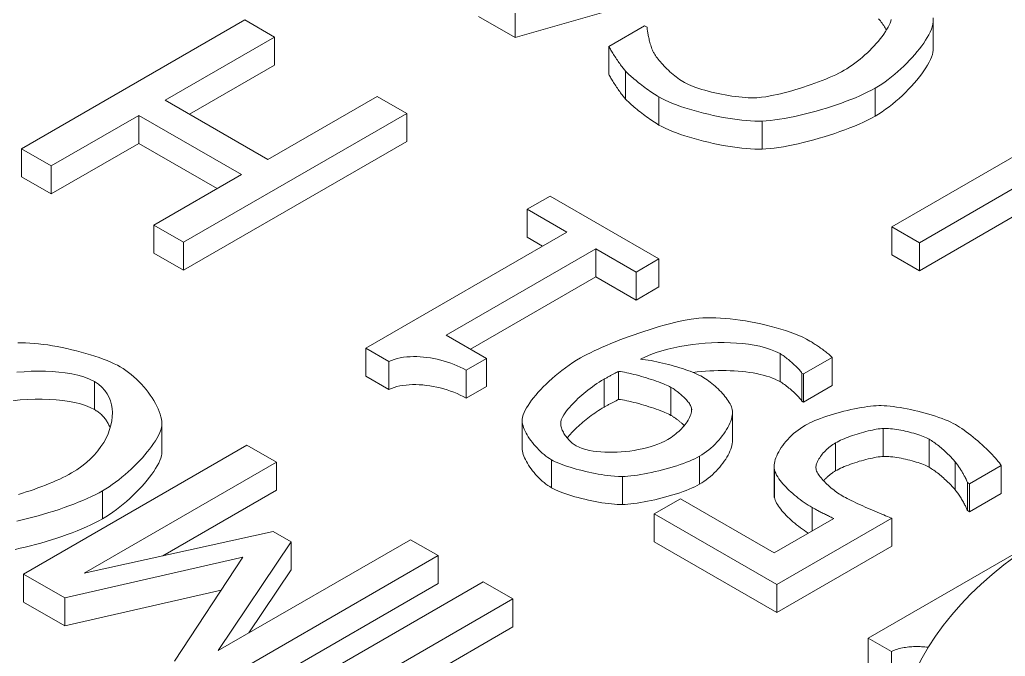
# Model space of a CAD drawing. Header units: millimetres. Extents: x 17 to 728, y 8 to 567.
# Drawn here: x 582.58 to 589.76, y 409.47 to 414.11 of the extents above; entities that cross this region are included whole.
import ezdxf

# ---------------------------------------------------------------- set-up
doc = ezdxf.new("R2010")
doc.units = ezdxf.units.MM
doc.header["$LTSCALE"] = 1.333333
doc.layers.add('Visible (ANSI)', color=7, linetype='Continuous', lineweight=18)
doc.layers.add('Visible Narrow (ANSI)', color=7, linetype='Continuous', lineweight=9)

msp = doc.modelspace()

# ---------------------------------------------------------------- linework, layer by layer
at = {"layer": 'Visible (ANSI)'}
for p, q in [((588.0246, 414.5047), (586.1926, 413.9803)), ((586.1926, 413.9803), (585.9264, 414.134)), ((586.1926, 413.9803), (586.1926, 414.1845)), ((584.2226, 414.1078), (582.5963, 413.1688)), ((584.4388, 413.983), (584.2226, 414.1078)), ((587.1363, 414.0658), (586.8753, 413.9151)), ((587.1534, 414.0559), (587.1363, 414.0658)), ((589.2388, 413.8967), (589.2388, 414.1008)), ((583.6428, 413.5234), (584.4388, 413.983)), ((584.4388, 413.7789), (584.4388, 413.983)), ((586.8753, 413.711), (586.8753, 413.9151)), ((584.4388, 413.7789), (583.8195, 413.4214)), ((586.9966, 413.5314), (586.9966, 413.7355)), ((585.1874, 413.5508), (584.3913, 413.0912)), ((585.4035, 413.426), (585.1874, 413.5508)), ((584.3913, 413.0912), (583.6428, 413.5234)), ((590.563, 413.5392), (588.9366, 412.6002)), ((582.8124, 413.044), (583.4503, 413.4123)), ((583.4503, 413.4123), (584.1989, 412.9801)), ((583.4503, 413.2082), (583.4503, 413.4123)), ((583.7772, 412.487), (585.4035, 413.426)), ((585.4035, 413.2219), (585.4035, 413.426)), ((583.4503, 413.2082), (582.8124, 412.8399)), ((584.0221, 412.8781), (583.4503, 413.2082)), ((585.4035, 413.2219), (583.7772, 412.2829)), ((589.1383, 412.4838), (590.4259, 413.2272)), ((582.5963, 413.1688), (582.8124, 413.044)), ((582.5963, 412.9647), (582.5963, 413.1688)), ((582.8124, 412.8399), (582.8124, 413.044)), ((584.1989, 412.9801), (583.561, 412.6118)), ((582.8124, 412.8399), (582.5963, 412.9647)), ((590.2552, 412.9245), (589.1383, 412.2797)), ((586.4473, 412.8234), (586.2813, 412.7275)), ((587.2407, 412.3653), (586.4473, 412.8234)), ((586.2813, 412.7275), (586.5699, 412.5609)), ((586.2813, 412.5234), (586.2813, 412.7275)), ((583.561, 412.6118), (583.7772, 412.487)), ((583.561, 412.4077), (583.561, 412.6118)), ((586.5699, 412.5609), (585.1044, 411.7147)), ((588.9366, 412.6002), (589.1383, 412.4838)), ((588.9366, 412.3961), (588.9366, 412.6002)), ((583.7772, 412.2829), (583.7772, 412.487)), ((586.3931, 412.4588), (586.2813, 412.5234)), ((589.1383, 412.2797), (589.1383, 412.4838)), ((583.7772, 412.2829), (583.561, 412.4077)), ((585.6895, 411.8106), (586.7795, 412.4399)), ((586.7795, 412.4399), (587.0747, 412.2694)), ((586.7795, 412.2357), (586.7795, 412.4399)), ((589.1383, 412.2797), (588.9366, 412.3961)), ((587.0747, 412.2694), (587.2407, 412.3653)), ((587.2407, 412.1612), (587.2407, 412.3653)), ((587.0747, 412.0653), (587.0747, 412.2694)), ((586.7795, 412.2357), (585.8663, 411.7085)), ((587.0747, 412.0653), (586.7795, 412.2357)), ((587.2407, 412.1612), (587.0747, 412.0653)), ((585.9847, 411.6401), (585.6895, 411.8106)), ((585.1044, 411.7147), (585.273, 411.6173)), ((585.1044, 411.5106), (585.1044, 411.7147)), ((585.273, 411.4132), (585.273, 411.6173)), ((585.8358, 411.5542), (585.9847, 411.6401)), ((585.9847, 411.436), (585.9847, 411.6401)), ((588.2925, 411.5268), (588.502, 411.6478)), ((588.502, 411.4436), (588.502, 411.6478)), ((585.8358, 411.35), (585.8358, 411.5542)), ((586.9468, 411.3417), (586.9468, 411.5458)), ((585.273, 411.4132), (585.1044, 411.5106)), ((588.2819, 411.5329), (588.2925, 411.5268)), ((588.2819, 411.3287), (588.2819, 411.5329)), ((588.2925, 411.3226), (588.2925, 411.5268)), ((585.9847, 411.436), (585.8358, 411.35)), ((588.502, 411.4436), (588.2925, 411.3226)), ((588.2925, 411.3226), (588.2819, 411.3287)), ((587.7767, 411.0431), (587.7767, 411.2473)), ((586.243, 410.9857), (586.243, 411.1899)), ((586.5251, 411.1595), (586.5251, 411.1745)), ((583.6195, 410.9593), (583.6195, 411.1634)), ((588.875, 410.9254), (588.875, 411.1296)), ((584.2368, 411.0076), (582.6105, 410.0687)), ((584.453, 410.8828), (584.2368, 411.0076)), ((583.052, 410.074), (584.453, 410.8828)), ((584.453, 410.6787), (584.453, 410.8828)), ((588.0791, 410.6483), (588.0791, 410.8525)), ((589.3995, 410.682), (589.3995, 410.8861)), ((589.5037, 410.7255), (589.7343, 410.8587)), ((589.7343, 410.6546), (589.7343, 410.8587)), ((586.9745, 410.5754), (586.9745, 410.7795)), ((584.453, 410.6787), (583.6257, 410.2011)), ((589.4878, 410.7347), (589.5037, 410.7255)), ((589.4878, 410.5305), (589.4878, 410.7347)), ((589.5037, 410.5214), (589.5037, 410.7255)), ((587.3976, 410.6175), (587.2065, 410.5071)), ((588.0803, 410.2233), (587.3976, 410.6175)), ((589.7343, 410.6546), (589.5037, 410.5214)), ((589.5037, 410.5214), (589.4878, 410.5305)), ((587.2065, 410.5071), (588.0987, 409.992)), ((587.2065, 410.303), (587.2065, 410.5071)), ((588.5139, 410.4737), (588.0803, 410.2233)), ((588.0987, 409.992), (588.9369, 410.4759)), ((588.9369, 410.2718), (588.9369, 410.4759)), ((584.4292, 410.3791), (583.052, 410.074)), ((585.4296, 410.319), (584.0286, 409.5102)), ((584.561, 410.303), (584.4292, 410.3791)), ((585.6312, 410.2026), (585.4296, 410.319)), ((590.0729, 410.3556), (588.7656, 409.6009)), ((584.0286, 409.5102), (584.561, 410.303)), ((584.561, 410.0989), (584.561, 410.303)), ((588.0987, 409.7879), (587.2065, 410.303)), ((588.9369, 410.2718), (588.0987, 409.7879)), ((582.911, 409.8952), (584.2091, 410.1912)), ((584.2091, 410.1912), (583.7096, 409.4341)), ((584.0049, 409.2636), (585.6312, 410.2026)), ((585.6312, 409.9985), (585.6312, 410.2026)), ((584.561, 410.0989), (584.2525, 409.6394)), ((582.6105, 410.0687), (582.911, 409.8952)), ((582.6105, 409.8645), (582.6105, 410.0687)), ((585.6312, 409.9985), (584.0049, 409.0595)), ((585.9607, 410.0124), (584.3343, 409.0734)), ((586.1768, 409.8876), (585.9607, 410.0124)), ((588.0987, 409.7879), (588.0987, 409.992)), ((584.0506, 409.9509), (582.911, 409.6911)), ((582.911, 409.6911), (582.911, 409.8952)), ((584.7759, 409.0787), (586.1768, 409.8876)), ((586.1768, 409.6834), (586.1768, 409.8876)), ((582.911, 409.6911), (582.6105, 409.8645)), ((586.1768, 409.6834), (585.3496, 409.2058)), ((588.7656, 409.6009), (588.9343, 409.5035)), ((588.7656, 409.3968), (588.7656, 409.6009)), ((588.9343, 409.2994), (588.9343, 409.5035))]:
    msp.add_line(p, q, dxfattribs=at)
at = {"layer": 'Visible (ANSI)', "flags": 128}
for points in [[(589.2384, 414.0909), (589.2387, 414.1061), (589.2373, 414.1223)], [(587.2009, 413.8717), (587.197, 413.8799), (587.1932, 413.8884), (587.1897, 413.8972), (587.1864, 413.9063), (587.1832, 413.9154), (587.1803, 413.9246), (587.1775, 413.9339), (587.1749, 413.9431), (587.1725, 413.9521), (587.1702, 413.961), (587.1682, 413.9696), (587.1663, 413.9779), (587.1645, 413.986), (587.1629, 413.994), (587.1614, 414.0017), (587.16, 414.0092), (587.1587, 414.0165), (587.1576, 414.0234), (587.1566, 414.0299), (587.1557, 414.036), (587.155, 414.0417), (587.1543, 414.047), (587.1538, 414.0517), (587.1534, 414.0559)], [(588.9313, 414.1114), (588.9287, 414.0989), (588.9243, 414.0854), (588.9183, 414.0709), (588.9108, 414.0555), (588.9017, 414.0394), (588.8913, 414.0226), (588.8796, 414.0052), (588.8669, 413.9877), (588.8533, 413.9701), (588.8389, 413.9526), (588.8238, 413.9352), (588.8082, 413.9181), (588.7922, 413.9012), (588.7757, 413.8847), (588.7588, 413.8685), (588.7414, 413.8525), (588.7236, 413.8368), (588.7053, 413.8215), (588.6867, 413.8066), (588.6678, 413.7922), (588.6486, 413.7784), (588.6292, 413.7651), (588.6096, 413.7526), (588.59, 413.7408)], [(588.8154, 413.6107), (588.8395, 413.6252), (588.8636, 413.6408), (588.8875, 413.6573), (588.9113, 413.6747), (588.9349, 413.6929), (588.9581, 413.7118), (588.9809, 413.7312), (589.0032, 413.7513), (589.0249, 413.7717), (589.0461, 413.7925), (589.0665, 413.8135), (589.0862, 413.8347), (589.1049, 413.8559), (589.1228, 413.877), (589.1396, 413.8981), (589.1554, 413.9189), (589.1701, 413.9394), (589.1835, 413.9596), (589.1957, 413.9793), (589.2065, 413.9984), (589.2164, 414.018), (589.2262, 414.041), (589.2342, 414.0658), (589.2384, 414.0909)], [(588.898, 414.0331), (588.8933, 414.0416), (588.8883, 414.0501), (588.8831, 414.0586), (588.8777, 414.067), (588.8721, 414.0754), (588.8663, 414.0837), (588.8603, 414.092), (588.8541, 414.1002), (588.8478, 414.1082), (588.8412, 414.1161)], [(586.8753, 413.9151), (586.8786, 413.9089), (586.8823, 413.9023), (586.8862, 413.8954), (586.8904, 413.8881), (586.8949, 413.8806), (586.8996, 413.8728), (586.9046, 413.8648), (586.9097, 413.8566), (586.915, 413.8483), (586.9205, 413.8399), (586.926, 413.8315), (586.9317, 413.823), (586.9374, 413.8145), (586.9431, 413.8061), (586.9489, 413.7978), (586.9546, 413.7897), (586.9603, 413.7818), (586.966, 413.7741), (586.9715, 413.7667), (586.9769, 413.7597), (586.9821, 413.753), (586.9871, 413.7467), (586.992, 413.7409), (586.9966, 413.7355)], [(587.4262, 413.6518), (587.4144, 413.6589), (587.4024, 413.6666), (587.3905, 413.6747), (587.3786, 413.6832), (587.3667, 413.6922), (587.355, 413.7014), (587.3433, 413.711), (587.3319, 413.7207), (587.3206, 413.7307), (587.3096, 413.7408), (587.2989, 413.7511), (587.2885, 413.7613), (587.2784, 413.7716), (587.2687, 413.7819), (587.2595, 413.792), (587.2507, 413.802), (587.2423, 413.8119), (587.2345, 413.8215), (587.2273, 413.8308), (587.2207, 413.8398), (587.2147, 413.8485), (587.2094, 413.8567), (587.2047, 413.8645), (587.2009, 413.8717)], [(589.2384, 413.8867), (589.2364, 413.8715), (589.2324, 413.8549), (589.2264, 413.8373), (589.2186, 413.8187), (589.2091, 413.7992), (589.1979, 413.779), (589.1851, 413.758), (589.1709, 413.7366), (589.1553, 413.7146), (589.1384, 413.6924), (589.1203, 413.6699), (589.101, 413.6472), (589.0808, 413.6246), (589.0595, 413.6021), (589.0375, 413.5798), (589.0147, 413.5578), (588.9912, 413.5362), (588.9671, 413.5152), (588.9425, 413.4949), (588.9175, 413.4752), (588.8922, 413.4565), (588.8667, 413.4388), (588.8411, 413.4221), (588.8154, 413.4066)], [(589.2388, 413.8967), (589.2388, 413.8963), (589.2388, 413.8959), (589.2388, 413.8954), (589.2388, 413.895), (589.2388, 413.8946), (589.2388, 413.8942), (589.2388, 413.8938), (589.2388, 413.8933), (589.2387, 413.8929), (589.2387, 413.8925), (589.2387, 413.8921), (589.2387, 413.8917), (589.2387, 413.8913), (589.2387, 413.8908), (589.2386, 413.8904), (589.2386, 413.89), (589.2386, 413.8896), (589.2386, 413.8892), (589.2386, 413.8888), (589.2385, 413.8884), (589.2385, 413.888), (589.2385, 413.8876), (589.2385, 413.8872), (589.2384, 413.8867)], [(586.9966, 413.5314), (586.992, 413.5367), (586.9872, 413.5425), (586.9822, 413.5487), (586.977, 413.5554), (586.9716, 413.5624), (586.9662, 413.5697), (586.9606, 413.5774), (586.9549, 413.5852), (586.9492, 413.5933), (586.9435, 413.6015), (586.9377, 413.6099), (586.932, 413.6183), (586.9264, 413.6268), (586.9208, 413.6353), (586.9153, 413.6437), (586.91, 413.6521), (586.9048, 413.6603), (586.8998, 413.6684), (586.8951, 413.6762), (586.8905, 413.6838), (586.8863, 413.6911), (586.8823, 413.6981), (586.8787, 413.7048), (586.8753, 413.711)], [(586.9966, 413.7355), (587.0023, 413.7295), (587.0087, 413.723), (587.0159, 413.7161), (587.0237, 413.7088), (587.0322, 413.7011), (587.0412, 413.6931), (587.0506, 413.6849), (587.0606, 413.6764), (587.0709, 413.6678), (587.0816, 413.659), (587.0926, 413.6501), (587.1039, 413.6412), (587.1153, 413.6323), (587.127, 413.6234), (587.1387, 413.6146), (587.1504, 413.6059), (587.1622, 413.5973), (587.1739, 413.589), (587.1855, 413.581), (587.197, 413.5732), (587.2083, 413.5658), (587.2193, 413.5588), (587.23, 413.5522), (587.2404, 413.5461)], [(588.59, 413.7408), (588.5709, 413.7302), (588.5503, 413.7195), (588.5285, 413.7088), (588.5054, 413.6981), (588.4813, 413.6874), (588.4562, 413.6769), (588.4303, 413.6664), (588.4037, 413.6561), (588.3765, 413.646), (588.3489, 413.6362), (588.321, 413.6266), (588.2929, 413.6173), (588.2647, 413.6084), (588.2366, 413.5999), (588.2087, 413.5918), (588.1811, 413.5841), (588.1539, 413.5769), (588.1272, 413.5703), (588.1011, 413.5642), (588.0759, 413.5587), (588.05, 413.5536), (588.0195, 413.5483), (587.9865, 413.5437), (587.9534, 413.5407)], [(587.9534, 413.5407), (587.9338, 413.5402), (587.9131, 413.5403), (587.8914, 413.5411), (587.8688, 413.5424), (587.8455, 413.5443), (587.8215, 413.5468), (587.797, 413.5497), (587.7722, 413.5532), (587.7471, 413.5571), (587.7219, 413.5614), (587.6967, 413.5661), (587.6716, 413.5713), (587.6468, 413.5767), (587.6223, 413.5825), (587.5983, 413.5886), (587.575, 413.5949), (587.5524, 413.6015), (587.5307, 413.6083), (587.51, 413.6153), (587.4904, 413.6224), (587.4722, 413.6297), (587.4553, 413.637), (587.44, 413.6444), (587.4262, 413.6518)], [(587.2404, 413.5461), (587.2621, 413.5342), (587.2858, 413.5225), (587.3115, 413.5109), (587.3389, 413.4996), (587.3678, 413.4884), (587.3982, 413.4776), (587.4299, 413.467), (587.4626, 413.4567), (587.4962, 413.4469), (587.5305, 413.4374), (587.5654, 413.4285), (587.6007, 413.42), (587.6362, 413.412), (587.6718, 413.4046), (587.7072, 413.3978), (587.7424, 413.3917), (587.7771, 413.3862), (587.8112, 413.3815), (587.8445, 413.3775), (587.8768, 413.3743), (587.908, 413.372), (587.9378, 413.3705), (587.9662, 413.3699), (587.993, 413.3703)], [(587.993, 413.3703), (588.0217, 413.3719), (588.0525, 413.3747), (588.0852, 413.3786), (588.1195, 413.3836), (588.1553, 413.3896), (588.1924, 413.3966), (588.2305, 413.4045), (588.2693, 413.4132), (588.3082, 413.4226), (588.3471, 413.4326), (588.3857, 413.4432), (588.424, 413.4542), (588.4616, 413.4656), (588.4986, 413.4774), (588.5347, 413.4895), (588.5702, 413.5019), (588.605, 413.5147), (588.6389, 413.5278), (588.6718, 413.5412), (588.7035, 413.5548), (588.7338, 413.5686), (588.7627, 413.5826), (588.7899, 413.5966), (588.8154, 413.6107)], [(587.2404, 413.3419), (587.23, 413.3481), (587.2193, 413.3547), (587.2082, 413.3617), (587.1969, 413.3692), (587.1854, 413.3769), (587.1738, 413.385), (587.162, 413.3933), (587.1503, 413.4019), (587.1385, 413.4106), (587.1268, 413.4194), (587.1151, 413.4283), (587.1037, 413.4372), (587.0924, 413.4462), (587.0814, 413.455), (587.0707, 413.4638), (587.0604, 413.4725), (587.0505, 413.4809), (587.041, 413.4892), (587.032, 413.4971), (587.0236, 413.5048), (587.0158, 413.5121), (587.0087, 413.519), (587.0023, 413.5254), (586.9966, 413.5314)], [(588.8154, 413.4066), (588.7888, 413.3919), (588.7603, 413.3772), (588.73, 413.3627), (588.6982, 413.3484), (588.6649, 413.3342), (588.6303, 413.3203), (588.5947, 413.3068), (588.5582, 413.2935), (588.521, 413.2807), (588.4832, 413.2683), (588.445, 413.2564), (588.4066, 413.245), (588.3682, 413.2342), (588.3299, 413.224), (588.292, 413.2145), (588.2545, 413.2057), (588.2177, 413.1976), (588.1817, 413.1904), (588.1467, 413.1839), (588.1129, 413.1784), (588.0805, 413.1738), (588.0495, 413.1702), (588.0203, 413.1677), (587.993, 413.1662)], [(587.993, 413.1662), (587.9662, 413.1658), (587.9378, 413.1664), (587.908, 413.1678), (587.8768, 413.1702), (587.8445, 413.1734), (587.8112, 413.1774), (587.7772, 413.1821), (587.7425, 413.1875), (587.7074, 413.1937), (587.6719, 413.2005), (587.6364, 413.2079), (587.6009, 413.2158), (587.5656, 413.2243), (587.5307, 413.2333), (587.4964, 413.2427), (587.4628, 413.2526), (587.43, 413.2628), (587.3984, 413.2734), (587.368, 413.2843), (587.339, 413.2954), (587.3116, 413.3068), (587.2859, 413.3184), (587.2621, 413.3301), (587.2404, 413.3419)], [(587.5307, 411.9346), (587.4749, 411.9275), (587.4174, 411.9167), (587.3631, 411.9045), (587.3168, 411.8928), (587.2794, 411.8826), (587.2423, 411.8721), (587.2052, 411.861), (587.1681, 411.8494), (587.1313, 411.8375), (587.0949, 411.8253), (587.0592, 411.8129), (587.0242, 411.8004), (586.9897, 411.7877), (586.9557, 411.7748), (586.9223, 411.7618), (586.8896, 411.7485), (586.8577, 411.7353), (586.8267, 411.7219), (586.7969, 411.7086), (586.7683, 411.6954), (586.741, 411.6822), (586.7153, 411.6693), (586.6911, 411.6565), (586.6688, 411.644)], [(588.3399, 411.7672), (588.3148, 411.7809), (588.2878, 411.7942), (588.2589, 411.8071), (588.2285, 411.8195), (588.1965, 411.8315), (588.1633, 411.8429), (588.1289, 411.8538), (588.0935, 411.8642), (588.0574, 411.874), (588.0206, 411.8832), (587.9833, 411.8918), (587.9457, 411.8997), (587.908, 411.9069), (587.8703, 411.9135), (587.8328, 411.9193), (587.7956, 411.9244), (587.759, 411.9286), (587.723, 411.9321), (587.6878, 411.9348), (587.6537, 411.9365), (587.6207, 411.9374), (587.5891, 411.9374), (587.5591, 411.9365), (587.5307, 411.9346)], [(583.3156, 411.5791), (583.2945, 411.5906), (583.2714, 411.602), (583.2464, 411.6134), (583.2197, 411.6246), (583.1914, 411.6356), (583.1616, 411.6464), (583.1306, 411.6569), (583.0985, 411.6671), (583.0655, 411.677), (583.0316, 411.6865), (582.9972, 411.6955), (582.9624, 411.7041), (582.9272, 411.7121), (582.892, 411.7196), (582.8568, 411.7265), (582.8218, 411.7327), (582.7871, 411.7382), (582.753, 411.743), (582.7196, 411.747), (582.6871, 411.7502), (582.6558, 411.7526), (582.6256, 411.754), (582.5969, 411.7545), (582.5696, 411.7541)], [(587.105, 411.6356), (587.1416, 411.6528), (587.1802, 411.6686), (587.2205, 411.683), (587.2622, 411.696), (587.3049, 411.7076), (587.3488, 411.718), (587.3936, 411.7271), (587.4391, 411.7349), (587.4851, 411.7415), (587.5314, 411.7468), (587.5778, 411.7509), (587.6242, 411.7538), (587.6704, 411.7554), (587.7161, 411.7557), (587.7611, 411.7547), (587.8053, 411.7525), (587.8488, 411.7489), (587.892, 411.7438), (587.9346, 411.7371), (587.9761, 411.7286), (588.0161, 411.7184), (588.0542, 411.7062), (588.0899, 411.6918), (588.1224, 411.6751)], [(588.502, 411.6478), (588.4981, 411.6519), (588.4936, 411.6563), (588.4885, 411.661), (588.483, 411.666), (588.477, 411.6711), (588.4706, 411.6764), (588.4638, 411.6818), (588.4568, 411.6873), (588.4495, 411.693), (588.4419, 411.6987), (588.4342, 411.7044), (588.4264, 411.71), (588.4185, 411.7157), (588.4106, 411.7213), (588.4027, 411.7268), (588.3948, 411.7322), (588.3871, 411.7374), (588.3795, 411.7424), (588.3721, 411.7473), (588.365, 411.7519), (588.3582, 411.7562), (588.3517, 411.7602), (588.3456, 411.7639), (588.3399, 411.7672)], [(585.273, 411.6173), (585.2921, 411.6258), (585.3124, 411.6331), (585.3337, 411.6393), (585.3561, 411.6444), (585.3793, 411.6483), (585.4029, 411.6511), (585.4269, 411.6529), (585.4511, 411.6536), (585.4753, 411.6535), (585.4999, 411.6524), (585.5247, 411.6504), (585.5497, 411.6477), (585.5748, 411.644), (585.6, 411.6396), (585.6252, 411.6343), (585.6502, 411.6283), (585.675, 411.6215), (585.6995, 411.6139), (585.7237, 411.6057), (585.7473, 411.5967), (585.7705, 411.587), (585.793, 411.5767), (585.8148, 411.5658), (585.8358, 411.5542)], [(586.6688, 411.644), (586.6406, 411.6271), (586.6129, 411.6095), (586.5858, 411.5912), (586.5594, 411.5723), (586.5337, 411.553), (586.5087, 411.5334), (586.4847, 411.5134), (586.4615, 411.4934), (586.4393, 411.4732), (586.4181, 411.4532), (586.3979, 411.4331), (586.3786, 411.4131), (586.3604, 411.3932), (586.3432, 411.3735), (586.3272, 411.3541), (586.3123, 411.335), (586.2987, 411.3164), (586.2865, 411.2982), (586.2756, 411.2807), (586.2662, 411.2638), (586.258, 411.2471), (586.2508, 411.2295), (586.2456, 411.2117), (586.2431, 411.1942)], [(587.557, 411.5055), (587.5448, 411.5122), (587.5313, 411.5191), (587.5168, 411.5259), (587.5013, 411.5327), (587.4848, 411.5396), (587.4675, 411.5463), (587.4495, 411.553), (587.4308, 411.5596), (587.4115, 411.5661), (587.3917, 411.5725), (587.3714, 411.5787), (587.3508, 411.5848), (587.3299, 411.5906), (587.3089, 411.5962), (587.2877, 411.6016), (587.2664, 411.6067), (587.2453, 411.6116), (587.2242, 411.6161), (587.2034, 411.6203), (587.1828, 411.6241), (587.1626, 411.6276), (587.1428, 411.6307), (587.1236, 411.6334), (587.105, 411.6356)], [(588.1224, 411.6751), (588.1296, 411.6709), (588.1369, 411.6662), (588.1444, 411.6612), (588.1521, 411.6558), (588.1599, 411.6502), (588.1678, 411.6443), (588.1757, 411.6381), (588.1836, 411.6318), (588.1915, 411.6254), (588.1992, 411.6188), (588.2069, 411.6122), (588.2145, 411.6055), (588.2218, 411.5989), (588.2289, 411.5923), (588.2358, 411.5858), (588.2423, 411.5795), (588.2485, 411.5733), (588.2543, 411.5673), (588.2597, 411.5616), (588.2646, 411.5561), (588.2691, 411.5509), (588.2739, 411.5451), (588.2785, 411.5388), (588.2819, 411.5329)], [(582.5611, 411.5395), (582.6146, 411.5436), (582.6673, 411.5462), (582.7192, 411.5473), (582.77, 411.5467), (582.8194, 411.5446), (582.8675, 411.5408), (582.9153, 411.5352), (582.9622, 411.5275), (583.0075, 411.5175), (583.0506, 411.5051), (583.0908, 411.4899), (583.1271, 411.4718)], [(583.6187, 411.1484), (583.6195, 411.1638), (583.6186, 411.1802), (583.6162, 411.1973), (583.6122, 411.2152), (583.6067, 411.2338), (583.5999, 411.2529), (583.5917, 411.2724), (583.5823, 411.2923), (583.5717, 411.3124), (583.5599, 411.3327), (583.5472, 411.353), (583.5334, 411.3733), (583.5187, 411.3934), (583.5031, 411.4133), (583.4868, 411.4329), (583.4698, 411.4521), (583.4521, 411.4708), (583.4338, 411.4888), (583.415, 411.5061), (583.3958, 411.5227), (583.3762, 411.5383), (583.3562, 411.553), (583.336, 411.5666), (583.3156, 411.5791)], [(586.8401, 411.4887), (586.8448, 411.4914), (586.8497, 411.4942), (586.8548, 411.4971), (586.8601, 411.5), (586.8654, 411.5029), (586.8708, 411.5059), (586.8762, 411.5088), (586.8816, 411.5117), (586.8869, 411.5146), (586.8921, 411.5174), (586.8971, 411.52), (586.902, 411.5226), (586.9068, 411.5252), (586.9114, 411.5276), (586.916, 411.53), (586.9203, 411.5323), (586.9245, 411.5344), (586.9285, 411.5365), (586.9323, 411.5384), (586.9358, 411.5402), (586.939, 411.5419), (586.942, 411.5434), (586.9446, 411.5447), (586.9468, 411.5458)], [(586.9468, 411.5458), (586.9601, 411.5441), (586.9743, 411.5419), (586.9895, 411.5392), (587.0055, 411.536), (587.0221, 411.5324), (587.0394, 411.5285), (587.0571, 411.5241), (587.0752, 411.5195), (587.0936, 411.5146), (587.1121, 411.5094), (587.1307, 411.504), (587.1492, 411.4984), (587.1676, 411.4927), (587.1856, 411.4868), (587.2033, 411.4809), (587.2205, 411.4749), (587.2372, 411.4689), (587.2531, 411.4629), (587.2682, 411.457), (587.2824, 411.4512), (587.2955, 411.4455), (587.3075, 411.4399), (587.3183, 411.4345), (587.3277, 411.4294)], [(588.1224, 411.471), (588.105, 411.4804), (588.0864, 411.4892), (588.0666, 411.4974), (588.0457, 411.505), (588.0238, 411.512), (588.0009, 411.5185), (587.977, 411.5243), (587.9523, 411.5296), (587.9268, 411.5343), (587.9006, 411.5384), (587.8737, 411.542), (587.8461, 411.545), (587.818, 411.5474), (587.7894, 411.5493), (587.7603, 411.5506), (587.7309, 411.5514), (587.7011, 411.5516), (587.6711, 411.5513), (587.6409, 411.5504), (587.6106, 411.5489), (587.5802, 411.547), (587.5497, 411.5445), (587.5193, 411.5414), (587.489, 411.5379)], [(583.1271, 411.4718), (583.1571, 411.4519), (583.1825, 411.4299), (583.2035, 411.4064), (583.2206, 411.3817), (583.234, 411.3563), (583.2443, 411.3302), (583.2517, 411.3029), (583.2564, 411.2745), (583.2583, 411.2452), (583.2574, 411.2152), (583.2537, 411.1846), (583.2473, 411.1535), (583.2382, 411.1222), (583.2264, 411.0908), (583.2119, 411.0594), (583.1948, 411.0283), (583.1749, 410.9976), (583.1525, 410.9675), (583.1274, 410.938), (583.0997, 410.9092), (583.0691, 410.8814), (583.0359, 410.8547), (582.9998, 410.8292), (582.961, 410.8052)], [(586.5251, 411.1745), (586.5291, 411.1934), (586.5376, 411.2128), (586.5477, 411.2301), (586.5569, 411.2439), (586.5666, 411.2572), (586.5771, 411.2705), (586.5883, 411.2837), (586.5999, 411.2968), (586.6119, 411.3096), (586.624, 411.3222), (586.6367, 411.3346), (586.6498, 411.3472), (586.6636, 411.3597), (586.6778, 411.3723), (586.6925, 411.3848), (586.7076, 411.3972), (586.7231, 411.4095), (586.739, 411.4217), (586.7552, 411.4336), (586.7717, 411.4453), (586.7885, 411.4567), (586.8055, 411.4677), (586.8227, 411.4784), (586.8401, 411.4887)], [(587.7745, 411.2688), (587.7717, 411.2785), (587.7681, 411.2885), (587.7635, 411.2987), (587.7582, 411.3092), (587.7521, 411.3198), (587.7454, 411.3306), (587.7379, 411.3415), (587.7299, 411.3525), (587.7212, 411.3635), (587.7121, 411.3745), (587.7025, 411.3854), (587.6925, 411.3963), (587.6821, 411.407), (587.6714, 411.4176), (587.6604, 411.4279), (587.6492, 411.438), (587.6378, 411.4478), (587.6262, 411.4574), (587.6146, 411.4665), (587.603, 411.4753), (587.5914, 411.4836), (587.5798, 411.4914), (587.5683, 411.4987), (587.557, 411.5055)], [(588.2819, 411.3287), (588.28, 411.3322), (588.2774, 411.3362), (588.2741, 411.3407), (588.2701, 411.3456), (588.2655, 411.351), (588.2603, 411.3567), (588.2547, 411.3628), (588.2485, 411.3692), (588.2419, 411.3758), (588.2349, 411.3825), (588.2276, 411.3894), (588.22, 411.3965), (588.2121, 411.4035), (588.2041, 411.4106), (588.1958, 411.4176), (588.1875, 411.4245), (588.1791, 411.4313), (588.1707, 411.4379), (588.1623, 411.4442), (588.154, 411.4503), (588.1458, 411.4561), (588.1378, 411.4615), (588.13, 411.4665), (588.1224, 411.471)], [(585.8358, 411.35), (585.8145, 411.3618), (585.7923, 411.3729), (585.7694, 411.3834), (585.7459, 411.3931), (585.7218, 411.4022), (585.6973, 411.4105), (585.6724, 411.4181), (585.6472, 411.4249), (585.6217, 411.4309), (585.5962, 411.4362), (585.5706, 411.4406), (585.545, 411.4441), (585.5196, 411.4468), (585.4944, 411.4486), (585.4695, 411.4495), (585.445, 411.4494), (585.421, 411.4484), (585.3975, 411.4465), (585.3747, 411.4435), (585.3525, 411.4395), (585.3312, 411.4345), (585.3108, 411.4285), (585.2914, 411.4214), (585.273, 411.4132)], [(587.3277, 411.4294), (587.3352, 411.4249), (587.3428, 411.4202), (587.3506, 411.415), (587.3584, 411.4097), (587.3664, 411.404), (587.3743, 411.3981), (587.3822, 411.392), (587.3901, 411.3856), (587.3978, 411.3792), (587.4055, 411.3726), (587.4129, 411.3659), (587.4201, 411.3591), (587.4271, 411.3523), (587.4338, 411.3454), (587.4402, 411.3386), (587.4462, 411.3317), (587.4518, 411.325), (587.457, 411.3183), (587.4618, 411.3117), (587.4661, 411.3051), (587.47, 411.2983), (587.4735, 411.2913), (587.4762, 411.2842), (587.478, 411.2772)], [(583.1271, 411.2677), (583.097, 411.283), (583.0632, 411.2966), (583.026, 411.3085), (582.9857, 411.3185), (582.9425, 411.3269), (582.8969, 411.3335), (582.849, 411.3384), (582.7991, 411.3415), (582.7476, 411.343), (582.6948, 411.3428), (582.6408, 411.341), (582.5861, 411.3375), (582.5309, 411.3323)], [(586.9468, 411.3417), (586.9445, 411.3405), (586.9418, 411.3392), (586.9387, 411.3376), (586.9353, 411.3359), (586.9316, 411.334), (586.9276, 411.3319), (586.9233, 411.3297), (586.9189, 411.3274), (586.9142, 411.325), (586.9094, 411.3224), (586.9045, 411.3198), (586.8994, 411.3171), (586.8943, 411.3144), (586.8891, 411.3116), (586.8838, 411.3088), (586.8786, 411.306), (586.8734, 411.3032), (586.8683, 411.3004), (586.8632, 411.2976), (586.8582, 411.2949), (586.8534, 411.2922), (586.8488, 411.2896), (586.8443, 411.287), (586.8401, 411.2846)], [(587.3277, 411.2252), (587.3183, 411.2304), (587.3075, 411.2358), (587.2955, 411.2414), (587.2823, 411.2471), (587.2681, 411.2529), (587.253, 411.2588), (587.2371, 411.2648), (587.2205, 411.2708), (587.2033, 411.2768), (587.1856, 411.2827), (587.1675, 411.2886), (587.1491, 411.2943), (587.1306, 411.2999), (587.1121, 411.3053), (587.0935, 411.3105), (587.0752, 411.3154), (587.0571, 411.32), (587.0393, 411.3243), (587.0221, 411.3283), (587.0054, 411.3319), (586.9895, 411.335), (586.9743, 411.3378), (586.9601, 411.34), (586.9468, 411.3417)], [(583.2418, 411.1333), (583.2392, 411.1401), (583.2364, 411.1468), (583.2335, 411.1534), (583.2303, 411.16), (583.227, 411.1664), (583.2235, 411.1727), (583.2197, 411.179), (583.2158, 411.1852), (583.2117, 411.1912), (583.2074, 411.1971), (583.203, 411.203), (583.1983, 411.2087), (583.1934, 411.2143), (583.1884, 411.2198), (583.1831, 411.2252), (583.1777, 411.2304), (583.172, 411.2355), (583.1662, 411.2405), (583.1602, 411.2454), (583.1539, 411.2501), (583.1475, 411.2547), (583.1409, 411.2592), (583.1341, 411.2635), (583.1271, 411.2677)], [(586.8401, 411.2846), (586.8265, 411.2766), (586.8129, 411.2683), (586.7995, 411.2598), (586.7862, 411.251), (586.7731, 411.2421), (586.7601, 411.233), (586.7473, 411.2237), (586.7347, 411.2143), (586.7223, 411.2048), (586.7101, 411.1951), (586.6981, 411.1854), (586.6864, 411.1756), (586.675, 411.1658), (586.6639, 411.1559), (586.6531, 411.1461), (586.6426, 411.1362), (586.6324, 411.1264), (586.6226, 411.1166), (586.6132, 411.1069), (586.6041, 411.0973), (586.5955, 411.0878), (586.5873, 411.0784), (586.5795, 411.0692), (586.5721, 411.0601)], [(587.478, 411.2772), (587.4788, 411.2689), (587.4787, 411.2601), (587.4776, 411.2509), (587.4755, 411.2413), (587.4725, 411.2313), (587.4686, 411.2211), (587.4639, 411.2106), (587.4584, 411.1999), (587.4522, 411.1893), (587.4454, 411.1786), (587.438, 411.1681), (587.4302, 411.1577), (587.4218, 411.1474), (587.4131, 411.1374), (587.404, 411.1276), (587.3945, 411.1179), (587.3845, 411.1084), (587.3742, 411.0991), (587.3635, 411.09), (587.3524, 411.0813), (587.3411, 411.0728), (587.3294, 411.0647), (587.3175, 411.057), (587.3053, 411.0497)], [(587.536, 410.9272), (587.5533, 410.9377), (587.5703, 410.949), (587.5869, 410.961), (587.6031, 410.9737), (587.6189, 410.9869), (587.6342, 411.0007), (587.6489, 411.015), (587.6631, 411.0296), (587.6766, 411.0445), (587.6894, 411.0597), (587.7016, 411.0751), (587.713, 411.0906), (587.7236, 411.1062), (587.7334, 411.1217), (587.7422, 411.1372), (587.7502, 411.1525), (587.7572, 411.1676), (587.7632, 411.1824), (587.7682, 411.1969), (587.7721, 411.211), (587.7749, 411.2254), (587.7765, 411.24), (587.7765, 411.2546), (587.7745, 411.2688)], [(588.842, 411.2962), (588.8233, 411.2955), (588.8033, 411.294), (588.7822, 411.2919), (588.76, 411.2891), (588.737, 411.2857), (588.7132, 411.2818), (588.6888, 411.2773), (588.664, 411.2724), (588.6388, 411.2669), (588.6134, 411.2611), (588.5879, 411.2548), (588.5625, 411.2483), (588.5373, 411.2413), (588.5125, 411.2341), (588.488, 411.2267), (588.4641, 411.219), (588.4409, 411.2111), (588.4185, 411.2031), (588.397, 411.1949), (588.3765, 411.1867), (588.3571, 411.1783), (588.339, 411.1699), (588.3222, 411.1615), (588.307, 411.1532)], [(589.4009, 411.1577), (589.3842, 411.1668), (589.366, 411.1758), (589.3464, 411.1847), (589.3255, 411.1935), (589.3034, 411.2021), (589.2803, 411.2106), (589.2563, 411.2188), (589.2315, 411.2267), (589.2061, 411.2344), (589.1802, 411.2418), (589.154, 411.2488), (589.1276, 411.2555), (589.101, 411.2617), (589.0746, 411.2676), (589.0483, 411.273), (589.0223, 411.2779), (588.9968, 411.2822), (588.9718, 411.2861), (588.9476, 411.2894), (588.9242, 411.2921), (588.9018, 411.2941), (588.8806, 411.2955), (588.8606, 411.2962), (588.842, 411.2962)], [(586.2431, 411.1942), (586.2431, 411.1838), (586.2443, 411.1728), (586.2466, 411.1611), (586.2499, 411.149), (586.2542, 411.1364), (586.2594, 411.1234), (586.2655, 411.1101), (586.2724, 411.0965), (586.2801, 411.0828), (586.2886, 411.069), (586.2977, 411.0552), (586.3075, 411.0413), (586.3179, 411.0276), (586.3288, 411.014), (586.3402, 411.0007), (586.3521, 410.9876), (586.3644, 410.9749), (586.377, 410.9626), (586.39, 410.9508), (586.4032, 410.9396), (586.4166, 410.9289), (586.4303, 410.919), (586.444, 410.9097), (586.4579, 410.9013)], [(586.6371, 411.0033), (586.63, 411.0076), (586.6228, 411.0124), (586.6157, 411.0177), (586.6086, 411.0233), (586.6017, 411.0293), (586.5948, 411.0356), (586.5882, 411.0422), (586.5817, 411.0491), (586.5754, 411.0562), (586.5693, 411.0636), (586.5636, 411.0711), (586.5581, 411.0787), (586.553, 411.0864), (586.5482, 411.0942), (586.5438, 411.102), (586.5398, 411.1099), (586.5362, 411.1178), (586.5331, 411.1256), (586.5303, 411.1337), (586.5281, 411.1418), (586.5263, 411.15), (586.5252, 411.1582), (586.5248, 411.1664), (586.5251, 411.1745)], [(587.4246, 411.1507), (587.4208, 411.1543), (587.4171, 411.1579), (587.4132, 411.1614), (587.4093, 411.165), (587.4054, 411.1685), (587.4014, 411.172), (587.3974, 411.1754), (587.3933, 411.1789), (587.3892, 411.1822), (587.3851, 411.1856), (587.3809, 411.1888), (587.3768, 411.1921), (587.3726, 411.1952), (587.3684, 411.1984), (587.3642, 411.2014), (587.3601, 411.2044), (587.3559, 411.2073), (587.3518, 411.2101), (587.3477, 411.2129), (587.3436, 411.2155), (587.3396, 411.2181), (587.3356, 411.2206), (587.3316, 411.223), (587.3277, 411.2252)], [(583.1864, 410.6751), (583.21, 410.6893), (583.2337, 410.7045), (583.2574, 410.7207), (583.281, 410.7378), (583.3045, 410.7557), (583.3277, 410.7742), (583.3506, 410.7935), (583.3731, 410.8132), (583.3951, 410.8333), (583.4166, 410.8539), (583.4374, 410.8746), (583.4575, 410.8955), (583.4768, 410.9165), (583.4952, 410.9374), (583.5126, 410.9582), (583.529, 410.9788), (583.5443, 410.9991), (583.5584, 411.0191), (583.5713, 411.0386), (583.5828, 411.0576), (583.5938, 411.0774), (583.6045, 411.1002), (583.6134, 411.1243), (583.6187, 411.1484)], [(588.307, 411.1532), (588.2888, 411.1422), (588.2712, 411.1305), (588.2541, 411.1182), (588.2377, 411.1053), (588.2219, 411.092), (588.2068, 411.0782), (588.1923, 411.0641), (588.1786, 411.0496), (588.1656, 411.0349), (588.1534, 411.0201), (588.1421, 411.0051), (588.1315, 410.9901), (588.1219, 410.9751), (588.1131, 410.9602), (588.1053, 410.9454), (588.0984, 410.9308), (588.0925, 410.9166), (588.0877, 410.9026), (588.0839, 410.8891), (588.0812, 410.876), (588.0795, 410.8635), (588.0791, 410.8516), (588.0797, 410.8403), (588.0816, 410.8298)], [(588.5271, 411.0246), (588.5383, 411.0308), (588.5503, 411.037), (588.563, 411.0432), (588.5764, 411.0493), (588.5904, 411.0553), (588.6049, 411.0613), (588.6199, 411.0671), (588.6354, 411.0729), (588.6511, 411.0784), (588.6672, 411.0839), (588.6834, 411.0891), (588.6996, 411.0941), (588.7159, 411.0988), (588.7321, 411.1033), (588.7482, 411.1075), (588.7641, 411.1114), (588.7798, 411.115), (588.7951, 411.1183), (588.8099, 411.1212), (588.8242, 411.1237), (588.838, 411.1258), (588.8511, 411.1275), (588.8634, 411.1288), (588.875, 411.1296)], [(588.875, 411.1296), (588.8872, 411.1298), (588.9001, 411.1296), (588.9135, 411.1289), (588.9276, 411.1278), (588.942, 411.1263), (588.9569, 411.1245), (588.972, 411.1223), (588.9874, 411.1198), (589.0029, 411.117), (589.0186, 411.1138), (589.0343, 411.1105), (589.0501, 411.1068), (589.0657, 411.1029), (589.0812, 411.0988), (589.0965, 411.0945), (589.1115, 411.0901), (589.1261, 411.0855), (589.1402, 411.0807), (589.1536, 411.0758), (589.1664, 411.0709), (589.1783, 411.066), (589.1894, 411.061), (589.1994, 411.0561), (589.2084, 411.0512)], [(589.7343, 410.8587), (589.7283, 410.8681), (589.7211, 410.8783), (589.7126, 410.8893), (589.703, 410.901), (589.6924, 410.9133), (589.6807, 410.9261), (589.6682, 410.9394), (589.6549, 410.9531), (589.6409, 410.967), (589.6262, 410.9812), (589.611, 410.9955), (589.5953, 411.0098), (589.5793, 411.0242), (589.5629, 411.0384), (589.5463, 411.0525), (589.5296, 411.0662), (589.5128, 411.0797), (589.496, 411.0927), (589.4794, 411.1053), (589.463, 411.1172), (589.4468, 411.1285), (589.431, 411.1391), (589.4157, 411.1489), (589.4009, 411.1577)], [(587.3053, 411.0497), (587.2822, 411.0372), (587.2576, 411.0257), (587.2317, 411.0151), (587.2048, 411.0053), (587.1771, 410.9965), (587.1485, 410.9886), (587.1191, 410.9815), (587.0891, 410.9752), (587.0587, 410.9698), (587.0279, 410.9653), (586.9969, 410.9616), (586.966, 410.9589), (586.9353, 410.957), (586.9048, 410.956), (586.8749, 410.9559), (586.8455, 410.9566), (586.817, 410.9583), (586.7887, 410.961), (586.7607, 410.9647), (586.7334, 410.9697), (586.707, 410.9759), (586.6819, 410.9834), (586.6584, 410.9925), (586.6371, 411.0033)], [(587.7767, 411.0431), (587.7762, 411.0313), (587.7745, 411.0188), (587.7718, 411.0059), (587.7681, 410.9926), (587.7634, 410.9788), (587.7578, 410.9648), (587.7512, 410.9505), (587.7438, 410.936), (587.7356, 410.9213), (587.7265, 410.9066), (587.7167, 410.8918), (587.7061, 410.8771), (587.6949, 410.8624), (587.683, 410.8479), (587.6705, 410.8336), (587.6574, 410.8195), (587.6438, 410.8057), (587.6296, 410.7924), (587.615, 410.7794), (587.5999, 410.7669), (587.5844, 410.755), (587.5686, 410.7437), (587.5524, 410.733), (587.536, 410.723)], [(589.2084, 411.0512), (589.2169, 411.0462), (589.2255, 411.0408), (589.2342, 411.0351), (589.2429, 411.029), (589.2518, 411.0227), (589.2606, 411.0162), (589.2695, 411.0094), (589.2784, 411.0024), (589.2872, 410.9952), (589.296, 410.9879), (589.3047, 410.9805), (589.3132, 410.973), (589.3217, 410.9655), (589.33, 410.9579), (589.3381, 410.9503), (589.3461, 410.9427), (589.3538, 410.9352), (589.3612, 410.9277), (589.3684, 410.9204), (589.3753, 410.9132), (589.3819, 410.9061), (589.3881, 410.8992), (589.394, 410.8925), (589.3995, 410.8861)], [(583.6195, 410.9593), (583.6195, 410.9586), (583.6195, 410.958), (583.6195, 410.9573), (583.6195, 410.9567), (583.6195, 410.9561), (583.6195, 410.9554), (583.6194, 410.9548), (583.6194, 410.9542), (583.6194, 410.9535), (583.6194, 410.9529), (583.6193, 410.9523), (583.6193, 410.9517), (583.6193, 410.951), (583.6192, 410.9504), (583.6192, 410.9498), (583.6191, 410.9492), (583.6191, 410.9486), (583.6191, 410.9479), (583.619, 410.9473), (583.6189, 410.9467), (583.6189, 410.9461), (583.6188, 410.9455), (583.6188, 410.9449), (583.6187, 410.9443)], [(586.4579, 410.6972), (586.4442, 410.7055), (586.4305, 410.7146), (586.4171, 410.7245), (586.4038, 410.735), (586.3907, 410.7461), (586.3779, 410.7577), (586.3654, 410.7698), (586.3533, 410.7823), (586.3415, 410.7951), (586.3302, 410.8082), (586.3194, 410.8215), (586.3092, 410.835), (586.2995, 410.8485), (586.2904, 410.8621), (586.282, 410.8757), (586.2742, 410.8891), (586.2673, 410.9024), (586.2611, 410.9155), (586.2557, 410.9283), (586.2512, 410.9407), (586.2477, 410.9527), (586.2451, 410.9643), (586.2435, 410.9753), (586.243, 410.9857)], [(588.3847, 410.8359), (588.3841, 410.8424), (588.3843, 410.8494), (588.3852, 410.8568), (588.387, 410.8646), (588.3894, 410.8727), (588.3926, 410.8812), (588.3964, 410.8898), (588.4009, 410.8987), (588.4059, 410.9075), (588.4115, 410.9164), (588.4175, 410.9252), (588.4239, 410.9339), (588.4307, 410.9425), (588.4379, 410.9509), (588.4454, 410.9592), (588.4532, 410.9673), (588.4613, 410.9753), (588.4698, 410.9831), (588.4787, 410.9907), (588.4878, 410.998), (588.4972, 411.0051), (588.5069, 411.0119), (588.5169, 411.0184), (588.5271, 411.0246)], [(583.6187, 410.9443), (583.6158, 410.9291), (583.611, 410.9127), (583.6042, 410.8953), (583.5956, 410.8768), (583.5852, 410.8575), (583.5732, 410.8375), (583.5597, 410.8168), (583.5447, 410.7955), (583.5284, 410.7739), (583.5108, 410.7519), (583.492, 410.7297), (583.4722, 410.7074), (583.4515, 410.685), (583.4298, 410.6628), (583.4074, 410.6409), (583.3843, 410.6192), (583.3606, 410.598), (583.3364, 410.5774), (583.3119, 410.5574), (583.287, 410.5381), (583.2619, 410.5198), (583.2367, 410.5024), (583.2115, 410.4861), (583.1864, 410.471)], [(586.4579, 410.9013), (586.4704, 410.8945), (586.4845, 410.8876), (586.4999, 410.8807), (586.5166, 410.8738), (586.5345, 410.867), (586.5534, 410.8602), (586.5732, 410.8534), (586.5939, 410.8468), (586.6152, 410.8404), (586.6372, 410.8341), (586.6597, 410.828), (586.6825, 410.8222), (586.7056, 410.8166), (586.7289, 410.8113), (586.7522, 410.8063), (586.7754, 410.8016), (586.7985, 410.7973), (586.8213, 410.7934), (586.8437, 410.7899), (586.8656, 410.7869), (586.889, 410.7841), (586.9161, 410.7815), (586.9452, 410.7798), (586.9745, 410.7795)], [(586.9745, 410.7795), (586.9938, 410.7802), (587.0146, 410.7816), (587.0365, 410.7837), (587.0596, 410.7864), (587.0836, 410.7898), (587.1084, 410.7938), (587.1339, 410.7983), (587.16, 410.8033), (587.1864, 410.8088), (587.2131, 410.8148), (587.2399, 410.8212), (587.2666, 410.828), (587.2931, 410.8351), (587.3193, 410.8425), (587.345, 410.8503), (587.3702, 410.8582), (587.3946, 410.8664), (587.4182, 410.8747), (587.4409, 410.8832), (587.4625, 410.8919), (587.4829, 410.9006), (587.5021, 410.9094), (587.5198, 410.9183), (587.536, 410.9272)], [(588.875, 410.9254), (588.8634, 410.9246), (588.851, 410.9234), (588.8379, 410.9217), (588.8241, 410.9196), (588.8098, 410.9171), (588.7951, 410.9142), (588.7798, 410.9109), (588.7643, 410.9074), (588.7485, 410.9035), (588.7324, 410.8993), (588.7163, 410.8948), (588.7, 410.8901), (588.6838, 410.8851), (588.6677, 410.8799), (588.6517, 410.8745), (588.636, 410.869), (588.6206, 410.8633), (588.6055, 410.8574), (588.5909, 410.8514), (588.5768, 410.8453), (588.5633, 410.8392), (588.5505, 410.833), (588.5384, 410.8267), (588.5271, 410.8204)], [(589.2084, 410.8471), (589.1997, 410.8519), (589.1899, 410.8567), (589.1791, 410.8615), (589.1675, 410.8664), (589.1552, 410.8712), (589.1421, 410.8759), (589.1283, 410.8806), (589.1141, 410.8851), (589.0993, 410.8896), (589.0842, 410.8939), (589.0688, 410.898), (589.0531, 410.902), (589.0372, 410.9057), (589.0213, 410.9091), (589.0054, 410.9124), (588.9896, 410.9153), (588.9739, 410.9179), (588.9584, 410.9202), (588.9433, 410.9221), (588.9285, 410.9236), (588.9142, 410.9247), (588.9005, 410.9254), (588.8874, 410.9257), (588.875, 410.9254)], [(588.0816, 410.8298), (588.0856, 410.8164), (588.0911, 410.8028), (588.098, 410.7893), (588.1059, 410.7761), (588.1144, 410.7633), (588.1235, 410.7509), (588.1333, 410.7384), (588.1438, 410.7261), (588.1547, 410.7138), (588.1661, 410.7018), (588.1778, 410.69), (588.1898, 410.6784), (588.2023, 410.6668), (588.2152, 410.6554), (588.2284, 410.6441), (588.242, 410.6329), (588.2558, 410.622), (588.2699, 410.6112), (588.2842, 410.6008), (588.2986, 410.5906), (588.3132, 410.5808), (588.3278, 410.5713), (588.3424, 410.5622), (588.357, 410.5536)], [(588.5758, 410.6388), (588.5657, 410.6448), (588.5554, 410.6514), (588.5449, 410.6583), (588.5345, 410.6656), (588.524, 410.6733), (588.5136, 410.6812), (588.5032, 410.6895), (588.493, 410.6979), (588.483, 410.7066), (588.4732, 410.7153), (588.4636, 410.7242), (588.4544, 410.7332), (588.4455, 410.7421), (588.4371, 410.7511), (588.4291, 410.76), (588.4216, 410.7688), (588.4147, 410.7775), (588.4084, 410.786), (588.4027, 410.7943), (588.3976, 410.8024), (588.3932, 410.8104), (588.3893, 410.8189), (588.3864, 410.8274), (588.3847, 410.8359)], [(588.5271, 410.8204), (588.5229, 410.818), (588.5187, 410.8155), (588.5146, 410.8129), (588.5105, 410.8102), (588.5065, 410.8075), (588.5025, 410.8048), (588.4986, 410.802), (588.4947, 410.7991), (588.4908, 410.7962), (588.487, 410.7933), (588.4833, 410.7903), (588.4796, 410.7873), (588.4759, 410.7842), (588.4723, 410.7811), (588.4688, 410.778), (588.4653, 410.7748), (588.4618, 410.7716), (588.4584, 410.7684), (588.4551, 410.7651), (588.4519, 410.7619), (588.4487, 410.7586), (588.4455, 410.7553), (588.4425, 410.7519), (588.4394, 410.7486)], [(589.3995, 410.682), (589.3941, 410.6884), (589.3882, 410.695), (589.382, 410.7019), (589.3754, 410.7089), (589.3685, 410.7161), (589.3613, 410.7235), (589.3539, 410.7309), (589.3462, 410.7385), (589.3383, 410.746), (589.3301, 410.7536), (589.3218, 410.7612), (589.3134, 410.7688), (589.3048, 410.7763), (589.2961, 410.7837), (589.2873, 410.791), (589.2785, 410.7982), (589.2696, 410.8052), (589.2607, 410.812), (589.2518, 410.8185), (589.243, 410.8249), (589.2342, 410.8309), (589.2255, 410.8366), (589.2169, 410.842), (589.2084, 410.8471)], [(589.3995, 410.8861), (589.403, 410.8816), (589.4065, 410.877), (589.4101, 410.8721), (589.4137, 410.8671), (589.4174, 410.8619), (589.421, 410.8566), (589.4247, 410.8512), (589.4283, 410.8456), (589.432, 410.84), (589.4356, 410.8344), (589.4392, 410.8287), (589.4427, 410.8229), (589.4462, 410.8172), (589.4496, 410.8115), (589.4529, 410.8058), (589.4562, 410.8002), (589.4593, 410.7946), (589.4624, 410.7891), (589.4653, 410.7838), (589.4681, 410.7786), (589.4719, 410.7712), (589.4778, 410.7595), (589.4837, 410.7463), (589.4878, 410.7347)], [(582.961, 410.8052), (582.9413, 410.7942), (582.9202, 410.7831), (582.8977, 410.7719), (582.8741, 410.7608), (582.8495, 410.7496), (582.8239, 410.7386), (582.7976, 410.7277), (582.7706, 410.7169), (582.7431, 410.7063), (582.7152, 410.696), (582.6871, 410.6859), (582.6588, 410.6762), (582.6306, 410.6669), (582.6025, 410.6579), (582.5747, 410.6495)], [(582.5629, 410.455), (582.6012, 410.4636), (582.6401, 410.4729), (582.6791, 410.4829), (582.718, 410.4934), (582.7567, 410.5045), (582.795, 410.5159), (582.8327, 410.5278), (582.8696, 410.5399), (582.9057, 410.5524), (582.9413, 410.5652), (582.9761, 410.5783), (583.01, 410.5916), (583.0429, 410.6052), (583.0747, 410.619), (583.105, 410.6329), (583.1339, 410.6469), (583.1611, 410.661), (583.1864, 410.6751)], [(586.9745, 410.5754), (586.9564, 410.5754), (586.9369, 410.5761), (586.9163, 410.5774), (586.8947, 410.5794), (586.8722, 410.5819), (586.8489, 410.585), (586.8251, 410.5887), (586.8007, 410.5928), (586.7761, 410.5974), (586.7512, 410.6024), (586.7262, 410.6077), (586.7014, 410.6135), (586.6767, 410.6195), (586.6524, 410.6259), (586.6285, 410.6324), (586.6053, 410.6392), (586.5828, 410.6462), (586.5612, 410.6533), (586.5406, 410.6606), (586.5212, 410.6679), (586.5031, 410.6752), (586.4864, 410.6826), (586.4713, 410.6899), (586.4579, 410.6972)], [(587.536, 410.723), (587.5195, 410.714), (587.5014, 410.705), (587.4819, 410.696), (587.4611, 410.6872), (587.439, 410.6784), (587.416, 410.6698), (587.392, 410.6614), (587.3673, 410.6532), (587.3419, 410.6452), (587.316, 410.6375), (587.2897, 410.6301), (587.2631, 410.623), (587.2365, 410.6163), (587.2099, 410.61), (587.1834, 410.6041), (587.1573, 410.5986), (587.1315, 410.5937), (587.1064, 410.5893), (587.0819, 410.5854), (587.0582, 410.5821), (587.0355, 410.5795), (587.0139, 410.5774), (586.9935, 410.5761), (586.9745, 410.5754)], [(589.4878, 410.5305), (589.4868, 410.534), (589.4854, 410.5379), (589.4836, 410.5424), (589.4815, 410.5474), (589.479, 410.5527), (589.4763, 410.5585), (589.4732, 410.5646), (589.4699, 410.571), (589.4664, 410.5776), (589.4626, 410.5845), (589.4587, 410.5916), (589.4546, 410.5988), (589.4503, 410.6061), (589.4459, 410.6135), (589.4414, 410.6209), (589.4368, 410.6283), (589.4321, 410.6357), (589.4274, 410.6429), (589.4227, 410.65), (589.418, 410.6569), (589.4133, 410.6636), (589.4086, 410.67), (589.404, 410.6762), (589.3995, 410.682)], [(588.0816, 410.6256), (588.0814, 410.6265), (588.0812, 410.6274), (588.081, 410.6283), (588.0808, 410.6292), (588.0806, 410.6301), (588.0805, 410.631), (588.0803, 410.6319), (588.0802, 410.6329), (588.08, 410.6338), (588.0799, 410.6347), (588.0798, 410.6357), (588.0797, 410.6366), (588.0796, 410.6376), (588.0795, 410.6385), (588.0794, 410.6395), (588.0793, 410.6404), (588.0793, 410.6414), (588.0792, 410.6424), (588.0792, 410.6434), (588.0791, 410.6444), (588.0791, 410.6453), (588.0791, 410.6463), (588.0791, 410.6473), (588.0791, 410.6483)], [(588.3286, 410.3667), (588.3141, 410.376), (588.2997, 410.3858), (588.2853, 410.3958), (588.2712, 410.4062), (588.2572, 410.4168), (588.2434, 410.4276), (588.2299, 410.4387), (588.2168, 410.4499), (588.2039, 410.4612), (588.1915, 410.4727), (588.1795, 410.4842), (588.168, 410.4957), (588.157, 410.5073), (588.1465, 410.5188), (588.1366, 410.5303), (588.1274, 410.5417), (588.1189, 410.553), (588.1111, 410.5641), (588.104, 410.575), (588.0978, 410.5857), (588.0923, 410.5961), (588.0878, 410.6063), (588.0842, 410.6161), (588.0816, 410.6256)], [(588.9369, 410.4759), (588.9277, 410.4794), (588.9171, 410.4835), (588.9052, 410.4882), (588.8922, 410.4934), (588.8782, 410.4991), (588.8632, 410.5052), (588.8475, 410.5118), (588.8311, 410.5187), (588.8141, 410.5259), (588.7967, 410.5334), (588.7789, 410.5411), (588.761, 410.549), (588.7431, 410.5569), (588.7253, 410.5649), (588.7078, 410.5729), (588.6906, 410.5808), (588.6739, 410.5887), (588.6576, 410.5964), (588.642, 410.604), (588.627, 410.6115), (588.6129, 410.6187), (588.5995, 410.6257), (588.5872, 410.6324), (588.5758, 410.6388)], [(588.357, 410.5536), (588.3613, 410.5511), (588.3659, 410.5485), (588.3711, 410.5457), (588.3766, 410.5426), (588.3824, 410.5395), (588.3886, 410.5361), (588.3951, 410.5327), (588.4018, 410.5291), (588.4088, 410.5255), (588.4159, 410.5217), (588.4232, 410.518), (588.4305, 410.5142), (588.4379, 410.5104), (588.4454, 410.5066), (588.4528, 410.5029), (588.4602, 410.4992), (588.4676, 410.4955), (588.4748, 410.492), (588.4818, 410.4886), (588.4887, 410.4852), (588.4954, 410.4821), (588.5019, 410.4791), (588.508, 410.4763), (588.5139, 410.4737)], [(583.1864, 410.471), (583.1598, 410.4562), (583.1312, 410.4415), (583.1009, 410.4268), (583.0688, 410.4123), (583.0354, 410.3979), (583.0006, 410.3837), (582.9648, 410.3698), (582.9281, 410.3562), (582.8906, 410.343), (582.8526, 410.3302), (582.8143, 410.3178), (582.7757, 410.306), (582.7371, 410.2947), (582.6988, 410.284), (582.6607, 410.274), (582.6232, 410.2646), (582.5864, 410.2561), (582.5505, 410.2483)], [(588.9343, 409.5035), (588.9434, 409.5078), (588.9528, 409.5118), (588.9625, 409.5155), (588.9725, 409.5189), (588.9827, 409.5221), (588.9932, 409.525), (589.0039, 409.5277), (589.0148, 409.53), (589.026, 409.5322), (589.0373, 409.534), (589.0487, 409.5356), (589.0602, 409.5369), (589.0718, 409.538), (589.0835, 409.5388), (589.0952, 409.5394), (589.107, 409.5397), (589.1188, 409.5398), (589.1306, 409.5398), (589.1424, 409.5395), (589.1543, 409.5389), (589.1663, 409.5382), (589.1784, 409.5373), (589.1905, 409.5362), (589.2027, 409.5348)]]:
    msp.add_lwpolyline(points, dxfattribs=at)
at = {"layer": 'Visible (ANSI)'}
msp.add_ellipse((592.9746, 408.7661), major_axis=(-4, 0), ratio=0.57735, start_param=3.135595, end_param=7.859979, dxfattribs=at)
at = {"layer": 'Visible Narrow (ANSI)'}
for p, q in [((589.2384, 413.8867), (589.2384, 414.0909)), ((587.2404, 413.3419), (587.2404, 413.5461)), ((588.8154, 413.4066), (588.8154, 413.6107)), ((587.993, 413.1662), (587.993, 413.3703)), ((588.1224, 411.471), (588.1224, 411.6751)), ((583.1271, 411.2677), (583.1271, 411.4718)), ((586.8401, 411.2846), (586.8401, 411.4887)), ((587.3277, 411.2252), (587.3277, 411.4294)), ((587.478, 411.2535), (587.478, 411.2772)), ((583.6187, 410.9443), (583.6187, 411.1484)), ((589.2084, 410.8471), (589.2084, 411.0512)), ((588.5271, 410.8204), (588.5271, 411.0246)), ((586.4579, 410.6972), (586.4579, 410.9013)), ((587.536, 410.723), (587.536, 410.9272)), ((588.0816, 410.6256), (588.0816, 410.8298)), ((583.1864, 410.471), (583.1864, 410.6751)), ((588.357, 410.3831), (588.357, 410.5536))]:
    msp.add_line(p, q, dxfattribs=at)

doc.saveas('drawing.dxf')
